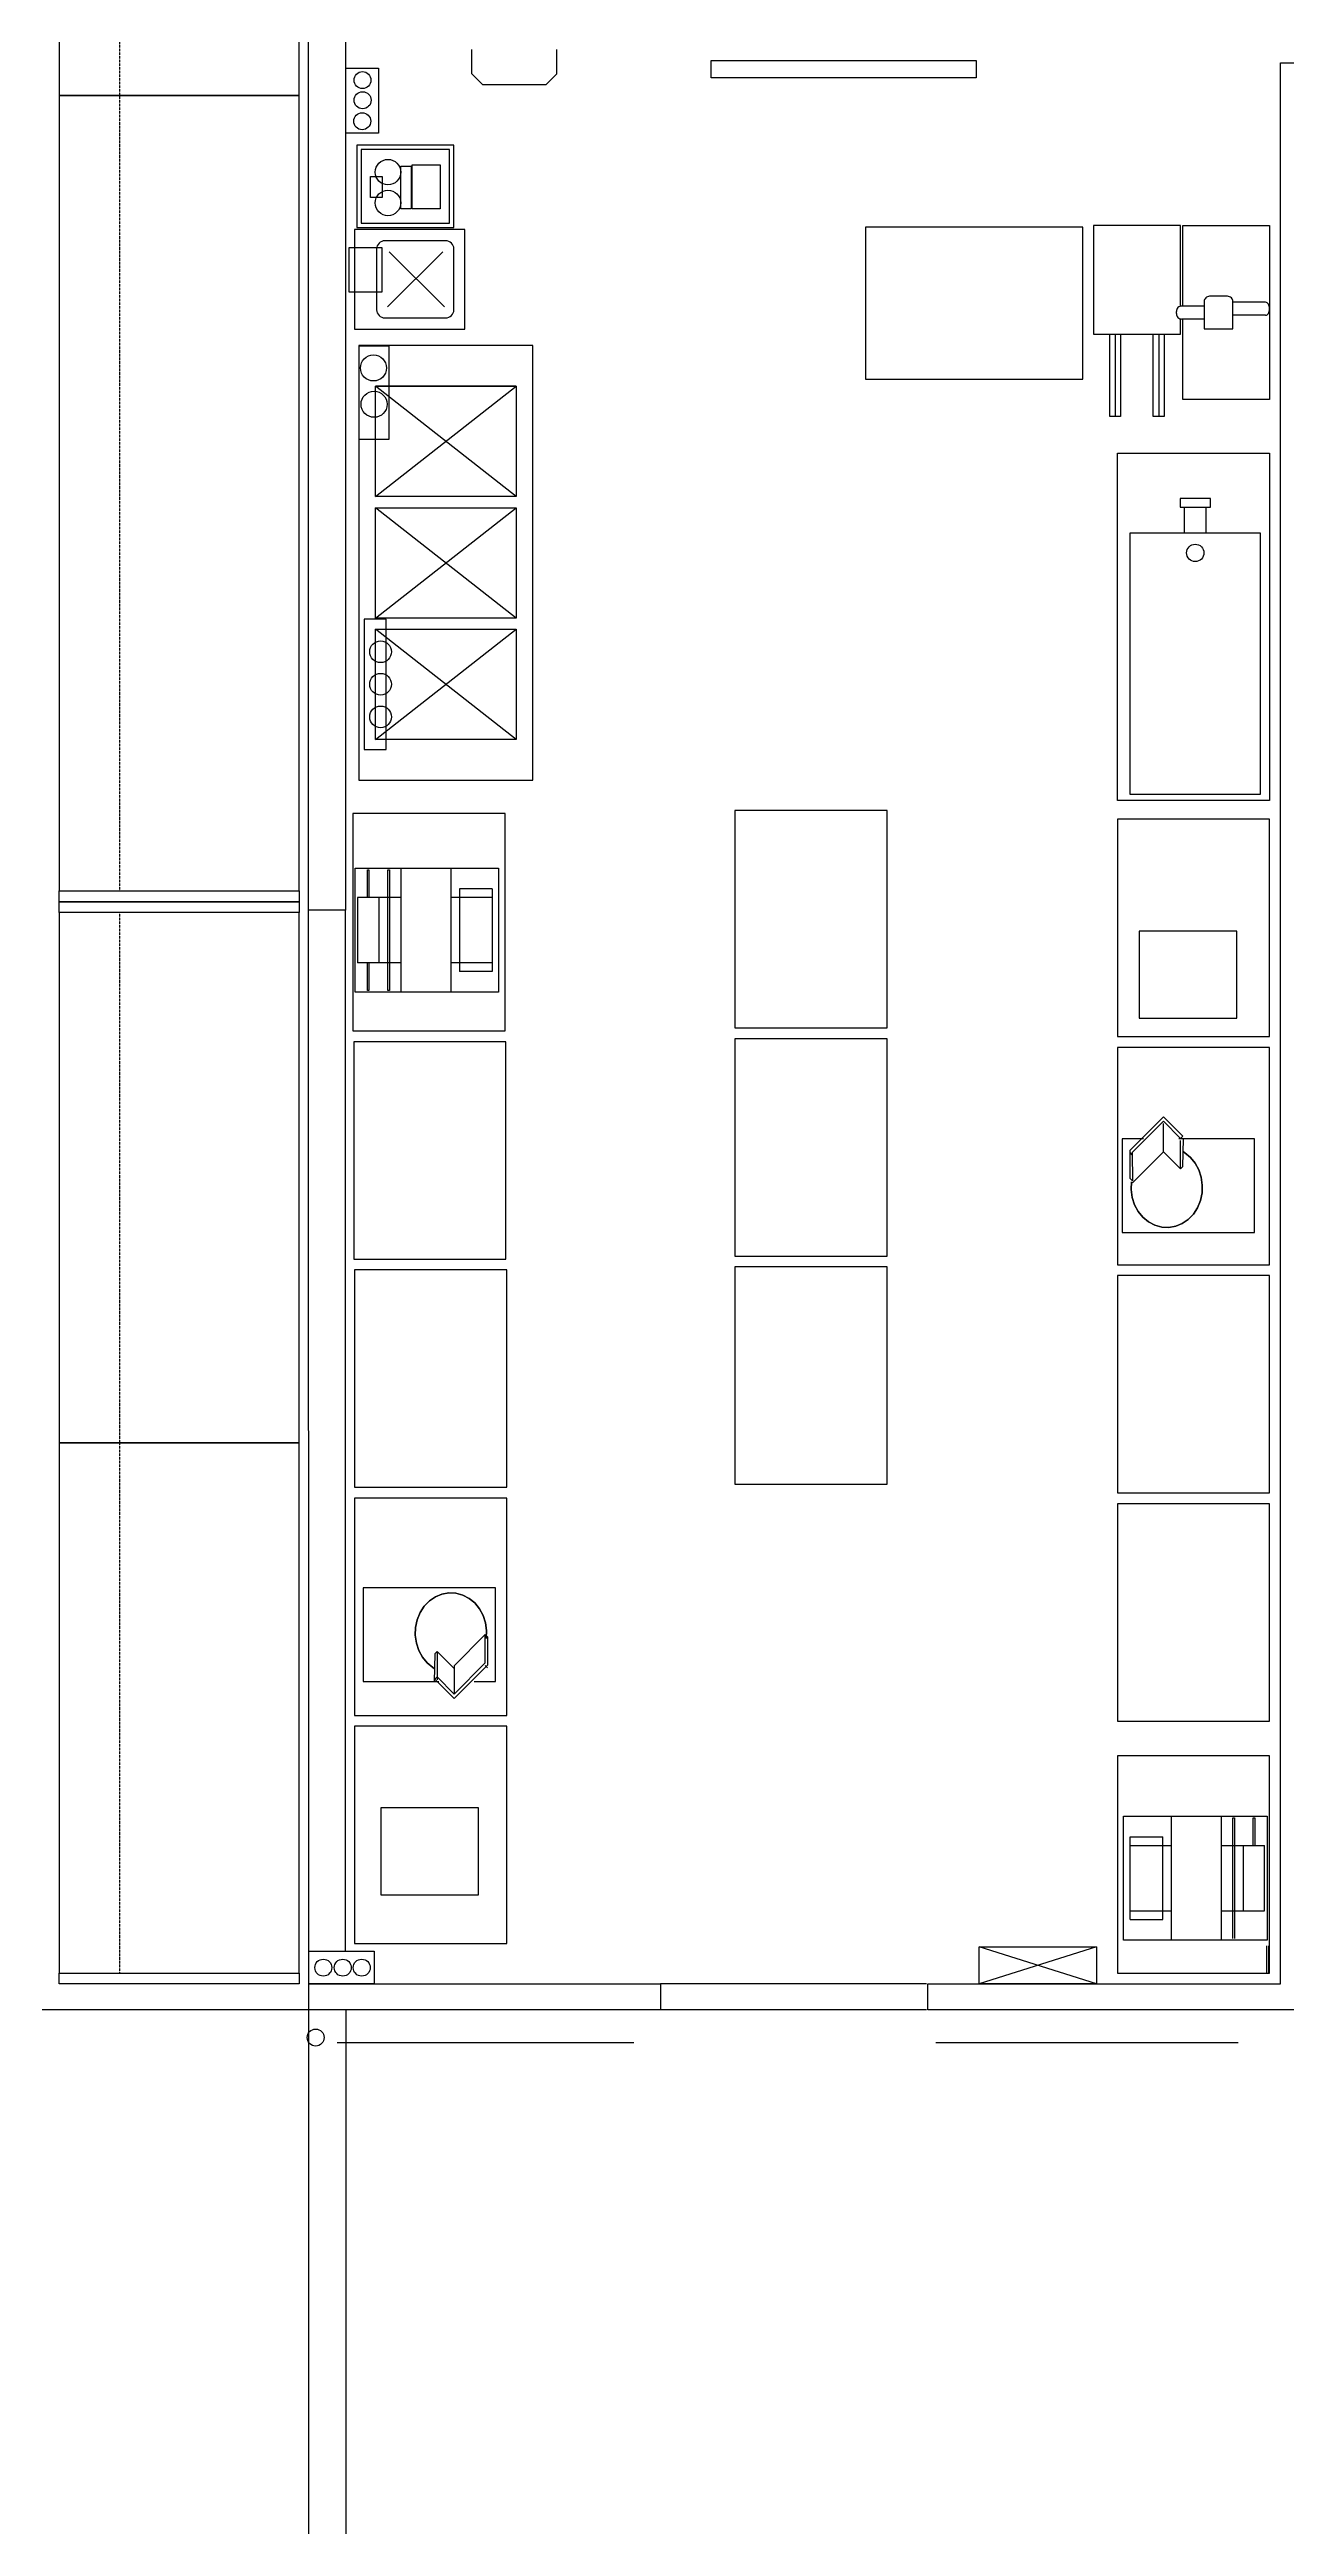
# Model space of a CAD drawing. Header units: millimetres. Extents: x -155 to 94595, y -3153 to 63413.
# Drawn here: x 71902 to 77592, y 22660 to 34059 of the extents above; entities that cross this region are included whole.
import ezdxf

# ---------------------------------------------------------------- set-up
doc = ezdxf.new("R2010")
doc.units = ezdxf.units.MM
doc.linetypes.add('TRATTEGGIATA2', pattern=[0.375, 0.25, -0.125])
for name, color, linetype in [('4', 251, 'Continuous'), ('5', 1, 'TRATTEGGIATA2'), ('6', 253, 'Continuous'), ('door', 252, 'Continuous'), ('int', 185, 'Continuous'), ('section', 2, 'Continuous'), ('wall', 5, 'Continuous')]:
    doc.layers.add(name, color=color, linetype=linetype)
doc.styles.add('REFERENCIA CAMPECHE$0$LETRITAS', font='ROMAN1.shx', dxfattribs={"width": 1.2, "height": 0.225})
doc.dimstyles.new('arch', dxfattribs={"dimtxt": 0.18, "dimasz": 0.18, "dimexe": 0.18, "dimexo": 0.0625, "dimgap": 0.09, "dimtad": 0, "dimtih": 1, "dimtoh": 1, "dimdec": 4, "dimzin": 0, "dimdsep": 46, "dimtxsty": 'Standard', "dimblk": 'OBLIQUE', "dimcen": 0.09, "dimclrt": 256, "dimadec": 0, "dimazin": 0, "dimtfac": 1, "dimtdec": 4, "dimtofl": 0, "dimtmove": 0, "dimatfit": 3, "dimldrblk": 'OBLIQUE', "dimfxl": 1, "dimtolj": 1, "dimtzin": 0, "dimarcsym": 0})

# ---------------------------------------------------------------- blocks, each defined once
blk = doc.blocks.new('_Oblique')
at = {"color": 0, "linetype": 'ByBlock', "lineweight": -2}
blk.add_line((-0.5, -0.5), (0.5, 0.5), dxfattribs=at)
blk = doc.blocks.new('*D355')
at = {"layer": '6', "color": 0, "lineweight": -2}
for p, q in [((73094, 25037), (71477, 25037)), ((71477, 22037), (71477, 25037)), ((73094, 22037), (71477, 22037))]:
    blk.add_line(p, q, dxfattribs=at)
at = {"layer": 'Defpoints', "color": 0}
for p in [(71477, 25037), (73095, 25037), (73095, 22037)]:
    blk.add_point(p, dxfattribs=at)
at = {"layer": '6', "color": 0, "lineweight": -2, "xscale": 0.36, "yscale": 0.36, "zscale": 0.36}
for p, rotation in [((71477, 25037), 90), ((71477, 22037), 270)]:
    blk.add_blockref('_Oblique', p, dxfattribs=dict(at, rotation=rotation))
at = {"layer": '6', "insert": (71477, 23537), "char_height": 0.225, "attachment_point": 5, "rotation": 90, "style": 'REFERENCIA CAMPECHE$0$LETRITAS'}
blk.add_mtext('\\A1;3000.00', dxfattribs=at)

msp = doc.modelspace()

# ---------------------------------------------------------------- linework, layer by layer
at = {"layer": '4'}
for points in [[(75937.181, 25156.989), (74712.462, 25156.989)], [(75937.181, 25036.984), (74712.495, 25036.979)]]:
    msp.add_lwpolyline(points, dxfattribs=at)
msp.add_circle((73126.274, 24910.025), 39.068, dxfattribs=at)
at = {"layer": '5'}
for p, q in [((72225.006, 33846.989), (72225.006, 37506.989)), ((72225.006, 30186.989), (72225.006, 33846.989)), ((72225.006, 27646.989), (72225.006, 30086.989)), ((72225.006, 25206.989), (72225.006, 27646.989))]:
    msp.add_line(p, q, dxfattribs=at)
at = {"layer": 'door'}
msp.add_lwpolyline([(74945.111, 34008.852), (76165.111, 34008.852), (76165.111, 33928.852), (74945.111, 33928.852)], close=True, dxfattribs=at)
at = {"layer": 'int'}
for p, q in [((71946.106, 37506.989), (71946.106, 33846.989)), ((73051.006, 33846.989), (73051.006, 37506.989)), ((71946.106, 33846.989), (73051.006, 33846.989)), ((71946.106, 33846.989), (71946.106, 30186.989)), ((73051.006, 33846.989), (71946.106, 33846.989)), ((73051.006, 30186.989), (73051.006, 33846.989)), ((73761.838, 33618.331), (73315.263, 33618.324)), ((73315.263, 33618.324), (73315.27, 33239.93)), ((73741.838, 33598.331), (73335.264, 33598.324)), ((73335.264, 33598.324), (73335.269, 33259.93)), ((73517.58, 33522.391), (73565.484, 33522.392)), ((73517.583, 33325.195), (73517.58, 33522.391)), ((73565.484, 33522.392), (73565.487, 33325.196)), ((73570.821, 33325.211), (73570.821, 33527.729)), ((73570.821, 33527.729), (73698.602, 33527.729)), ((73698.602, 33527.729), (73698.602, 33325.211)), ((73741.844, 33259.937), (73741.838, 33598.331)), ((73761.844, 33239.937), (73761.838, 33618.331)), ((73379.155, 33474.419), (73432.396, 33474.42)), ((73379.156, 33378.483), (73379.155, 33474.419)), ((73432.396, 33474.42), (73432.397, 33378.484)), ((73432.397, 33378.484), (73379.156, 33378.483)), ((73565.487, 33325.196), (73517.583, 33325.195)), ((73698.602, 33325.211), (73570.821, 33325.211)), ((73305.141, 33229.943), (73305.141, 32772.743)), ((73813.141, 33229.943), (73305.141, 33229.943)), ((73315.27, 33239.93), (73761.844, 33239.937)), ((73335.269, 33259.93), (73741.844, 33259.937)), ((73724.241, 33179.143), (73444.841, 33179.143)), ((73813.141, 32772.743), (73813.141, 33229.943)), ((76655.125, 33241.35), (75655.131, 33241.342)), ((75655.131, 33241.342), (75655.131, 32541.345)), ((76655.131, 32541.353), (76655.125, 33241.35)), ((76704.623, 33248.415), (76704.619, 32748.415)), ((77104.621, 33248.412), (76704.623, 33248.415)), ((77104.618, 32878.413), (77104.621, 33248.412)), ((77115.058, 32878.413), (77115.061, 33248.412)), ((77115.061, 33248.412), (77515.059, 33248.408)), ((77515.059, 33248.408), (77515.053, 32448.409)), ((73280.373, 32942.097), (73280.373, 33147.119)), ((73280.373, 33147.119), (73430.607, 33147.119)), ((73406.741, 33141.043), (73406.741, 32861.643)), ((73430.607, 33147.119), (73430.607, 32942.097)), ((73457.541, 32874.343), (73711.541, 33128.343)), ((73718.629, 32874.343), (73464.629, 33128.343)), ((73762.341, 32861.643), (73762.341, 33141.043)), ((73430.607, 32942.097), (73280.373, 32942.097)), ((77085.848, 32853.417), (77085.847, 32843.415)), ((77213.584, 32878.412), (77110.867, 32878.413)), ((77213.584, 32898.412), (77213.583, 32773.414)), ((77321.23, 32923.413), (77238.578, 32923.413)), ((77346.222, 32773.413), (77346.223, 32898.411)), ((77496.718, 32835.91), (77346.223, 32835.912)), ((77496.718, 32895.905), (77346.224, 32895.906)), ((77500.3, 32895.326), (77496.718, 32895.902)), ((77496.718, 32835.842), (77500.299, 32836.418)), ((77500.299, 32836.418), (77503.728, 32838.128)), ((77503.729, 32893.619), (77500.3, 32895.326)), ((77503.728, 32838.128), (77506.903, 32840.901)), ((77506.904, 32890.843), (77503.729, 32893.619)), ((77506.903, 32840.901), (77509.697, 32844.638)), ((77509.698, 32887.109), (77506.904, 32890.843)), ((77509.697, 32844.638), (77511.958, 32849.189)), ((77511.958, 32882.557), (77509.698, 32887.109)), ((77513.66, 32877.365), (77511.958, 32882.557)), ((77511.958, 32849.189), (77513.66, 32854.381)), ((77514.701, 32871.732), (77513.66, 32877.365)), ((77513.66, 32854.381), (77514.701, 32860.015)), ((77515.057, 32865.872), (77514.701, 32871.732)), ((77514.701, 32860.015), (77515.057, 32865.872)), ((73305.141, 32772.743), (73813.141, 32772.743)), ((73444.841, 32823.543), (73724.241, 32823.543)), ((76704.619, 32748.415), (77104.617, 32748.411)), ((76779.622, 32370.602), (76779.625, 32748.414)), ((76804.618, 32748.414), (76804.615, 32370.602)), ((76829.612, 32748.414), (76829.609, 32370.602)), ((76979.621, 32370.601), (76979.624, 32748.412)), ((77004.618, 32748.412), (77004.614, 32370.6)), ((77029.611, 32748.412), (77029.608, 32370.6)), ((77104.617, 32748.411), (77104.618, 32818.419)), ((77213.584, 32818.418), (77110.866, 32818.419)), ((77115.054, 32448.412), (77115.057, 32818.772)), ((77213.583, 32773.414), (77346.222, 32773.413)), ((73465.048, 32694.07), (73325.048, 32694.07)), ((73325.048, 32694.07), (73325.048, 32266.467)), ((73465.048, 32266.467), (73465.048, 32694.07)), ((74048.846, 32509.342), (73401.246, 32509.342)), ((73401.246, 32001.342), (74048.846, 32509.342)), ((73401.246, 32001.342), (74048.846, 32509.342)), ((74048.846, 32001.342), (73401.246, 32509.342)), ((75655.131, 32541.345), (76655.131, 32541.353)), ((77515.053, 32448.409), (77115.054, 32448.412)), ((73325.048, 32266.467), (73465.048, 32266.467)), ((76829.609, 32370.602), (76779.622, 32370.602)), ((77029.608, 32370.6), (76979.621, 32370.601)), ((76815.083, 30602.571), (76815.085, 32201.247)), ((76815.085, 32201.247), (77515.065, 32201.253)), ((77515.065, 32201.253), (77515.081, 30602.565)), ((74048.846, 31442.542), (73401.246, 31950.542)), ((73401.246, 31442.542), (74048.846, 31950.542)), ((77242.785, 31992.534), (77102.788, 31992.533)), ((77102.788, 31992.533), (77102.788, 31952.528)), ((77102.788, 31952.528), (77242.785, 31952.529)), ((77122.787, 31832.539), (77122.786, 31952.528)), ((77222.789, 31832.54), (77222.788, 31952.529)), ((77242.785, 31952.529), (77242.785, 31992.534)), ((76872.591, 31832.537), (76872.58, 30632.541)), ((77472.591, 31832.532), (76872.591, 31832.537)), ((77472.581, 30632.536), (77472.591, 31832.532)), ((73450.047, 31437.742), (73350.047, 31437.742)), ((73350.047, 31437.742), (73350.047, 30837.742)), ((73401.246, 30883.742), (74048.846, 31391.742)), ((74048.846, 30883.742), (73401.246, 31391.742)), ((73450.047, 30837.742), (73450.047, 31437.742)), ((73350.047, 30837.742), (73450.047, 30837.742)), ((75054.997, 30556.572), (75055.005, 29556.572)), ((75754.994, 30556.572), (75054.997, 30556.572)), ((75755.002, 29556.578), (75754.994, 30556.572)), ((77515.081, 30602.565), (76815.083, 30602.571)), ((76872.58, 30632.541), (77472.581, 30632.536)), ((73297.662, 30542.375), (73297.67, 29542.375)), ((73997.66, 30542.375), (73297.662, 30542.375)), ((73997.667, 29542.381), (73997.66, 30542.375)), ((76815.083, 30516.556), (76815.091, 29516.556)), ((77515.081, 30516.556), (76815.083, 30516.556)), ((77515.088, 29516.562), (77515.081, 30516.556)), ((73307.813, 29721.209), (73307.813, 30291.261)), ((73307.813, 30291.261), (73967.897, 30291.261)), ((73364.072, 30283.768), (73371.575, 30283.768)), ((73364.072, 30156.235), (73364.072, 30283.768)), ((73371.575, 30283.768), (73371.575, 30156.235)), ((73457.833, 29728.702), (73457.833, 30283.768)), ((73457.833, 30283.768), (73465.336, 30283.768)), ((73465.336, 30283.768), (73465.336, 29728.702)), ((73517.896, 30291.261), (73517.896, 29721.209)), ((73747.898, 30291.261), (73747.898, 29721.209)), ((73967.897, 30291.261), (73967.897, 29721.209)), ((71946.106, 30186.989), (73051.006, 30186.989)), ((73095.087, 25307.002), (73093.232, 30098.557)), ((73263.756, 25306.995), (73263.756, 30098.557)), ((73318.771, 30156.235), (73318.771, 29856.236)), ((73517.891, 30156.235), (73318.771, 30156.235)), ((73416.873, 30156.235), (73416.873, 29856.236)), ((73787.896, 30156.235), (73747.898, 30156.235)), ((73787.896, 30196.24), (73787.896, 29816.231)), ((73937.895, 30196.24), (73787.896, 30196.24)), ((73937.895, 30156.235), (73787.896, 30156.235)), ((73937.895, 30196.24), (73937.895, 29816.231)), ((71946.106, 30086.989), (71946.106, 27646.989)), ((73051.006, 30086.989), (71946.106, 30086.989)), ((73051.006, 27646.989), (73051.006, 30086.989)), ((77364.697, 30001.018), (76914.697, 30001.018)), ((76914.697, 30001.018), (76914.697, 29601.018)), ((77364.697, 29601.018), (77364.697, 30001.018)), ((73517.891, 29856.236), (73318.771, 29856.236)), ((73364.072, 29728.702), (73364.072, 29856.236)), ((73371.575, 29856.236), (73371.575, 29728.702)), ((73787.901, 29856.236), (73747.898, 29856.236)), ((73937.895, 29856.236), (73787.896, 29856.236)), ((73937.895, 29816.231), (73787.896, 29816.231)), ((73967.897, 29721.209), (73307.813, 29721.209)), ((73371.575, 29728.702), (73364.072, 29728.702)), ((73465.336, 29728.702), (73457.833, 29728.702)), ((73297.67, 29542.375), (73997.667, 29542.381)), ((75055.005, 29556.572), (75755.002, 29556.578)), ((76914.697, 29601.018), (77364.697, 29601.018)), ((73301.286, 29492.381), (73301.294, 28492.381)), ((74001.284, 29492.381), (73301.286, 29492.381)), ((74001.291, 28492.387), (74001.284, 29492.381)), ((75054.994, 29506.572), (75055.002, 28506.572)), ((75754.992, 29506.572), (75054.994, 29506.572)), ((75754.999, 28506.578), (75754.992, 29506.572)), ((76815.083, 29466.556), (76815.091, 28466.556)), ((77515.081, 29466.556), (76815.083, 29466.556)), ((76815.091, 29516.556), (77515.088, 29516.562)), ((77515.088, 28466.562), (77515.081, 29466.556)), ((76872.746, 28993.603), (77026.593, 29147.742)), ((77026.613, 29126.513), (76883.37, 28982.999)), ((77026.593, 29147.742), (77115.707, 29058.796)), ((77105.103, 29048.172), (77026.613, 29126.513)), ((77026.736, 28986.587), (77026.613, 29116.513)), ((76934.758, 29045.734), (76836.137, 29045.622)), ((76836.137, 29045.622), (76836.563, 28614.697)), ((76872.868, 28863.641), (76872.746, 28993.603)), ((76883.37, 28972.999), (76872.746, 28983.603)), ((76883.37, 28982.999), (76883.475, 28853.055)), ((76883.475, 28843.055), (77026.736, 28986.587)), ((77026.736, 28986.587), (77105.244, 28908.227)), ((77444.926, 29046.198), (77097.39, 29045.869)), ((77115.707, 29058.796), (77105.103, 29048.172)), ((77105.244, 28908.227), (77105.103, 29038.172)), ((77115.83, 28918.834), (77118.62, 29045.889)), ((77124.733, 28981.902), (77118.784, 28985.65)), ((77118.784, 28985.65), (77124.733, 28981.902)), ((77150.724, 28960.589), (77124.733, 28981.902)), ((77124.733, 28981.902), (77150.724, 28960.589)), ((77172.553, 28933.957), (77150.724, 28960.589)), ((77150.724, 28960.589), (77172.553, 28933.957)), ((77445.315, 28615.272), (77444.926, 29046.198)), ((76883.475, 28853.055), (76872.868, 28863.641)), ((76877.667, 28812.067), (76878.962, 28848.241)), ((76878.962, 28848.241), (76877.667, 28812.067)), ((77105.244, 28908.227), (77115.83, 28918.834)), ((77189.339, 28903.063), (77172.553, 28933.957)), ((77172.553, 28933.957), (77189.339, 28903.063)), ((77200.435, 28869.092), (77189.339, 28903.063)), ((77189.339, 28903.063), (77200.435, 28869.092)), ((77205.444, 28833.337), (77200.435, 28869.092)), ((77200.435, 28869.092), (77205.444, 28833.337)), ((76877.667, 28812.067), (76882.658, 28776.295)), ((76882.658, 28776.295), (76877.667, 28812.067)), ((76882.658, 28776.295), (76893.772, 28742.306)), ((76893.772, 28742.306), (76882.658, 28776.295)), ((76893.772, 28742.306), (76910.558, 28711.412)), ((76910.558, 28711.412), (76893.772, 28742.306)), ((77164.153, 28699.852), (77183.092, 28729.109)), ((77183.092, 28729.109), (77164.153, 28699.852)), ((77183.092, 28729.109), (77196.603, 28761.954)), ((77196.603, 28761.954), (77183.092, 28729.109)), ((77196.603, 28761.954), (77204.149, 28797.163)), ((77204.149, 28797.163), (77196.603, 28761.954)), ((77205.444, 28833.337), (77204.149, 28797.163)), ((77204.149, 28797.163), (77205.444, 28833.337)), ((76836.563, 28614.697), (77445.315, 28615.272)), ((76910.558, 28711.412), (76932.369, 28684.797)), ((76932.369, 28684.797), (76910.558, 28711.412)), ((76958.396, 28663.485), (76932.369, 28684.797)), ((76932.369, 28684.797), (76958.396, 28663.485)), ((76987.615, 28648.282), (76958.396, 28663.485)), ((76958.396, 28663.485), (76987.615, 28648.282)), ((76987.615, 28648.282), (77018.892, 28639.78)), ((77018.892, 28639.78), (76987.615, 28648.282)), ((77018.892, 28639.78), (77051.06, 28638.32)), ((77051.06, 28638.32), (77018.892, 28639.78)), ((77082.827, 28643.936), (77051.06, 28638.32)), ((77051.06, 28638.32), (77082.827, 28643.936)), ((77113.043, 28656.411), (77082.827, 28643.936)), ((77082.827, 28643.936), (77113.043, 28656.411)), ((77113.043, 28656.411), (77140.505, 28675.295)), ((77140.505, 28675.295), (77113.043, 28656.411)), ((77140.505, 28675.295), (77164.153, 28699.852)), ((77164.153, 28699.852), (77140.505, 28675.295)), ((75055.002, 28506.572), (75754.999, 28506.578)), ((73301.294, 28492.381), (74001.291, 28492.387)), ((73305.142, 28442.387), (73305.15, 27442.387)), ((74005.139, 28442.387), (73305.142, 28442.387)), ((74005.147, 27442.393), (74005.139, 28442.387)), ((75055.001, 28456.572), (75055.009, 27456.572)), ((75754.998, 28456.572), (75055.001, 28456.572)), ((75755.006, 27456.578), (75754.998, 28456.572)), ((76815.083, 28416.555), (76815.091, 27416.555)), ((77515.081, 28416.555), (76815.083, 28416.555)), ((76815.091, 28466.556), (77515.088, 28466.562)), ((77515.088, 27416.561), (77515.081, 28416.555)), ((71946.106, 27646.989), (71946.106, 25206.989)), ((73051.006, 27646.989), (71946.106, 27646.989)), ((71946.106, 27646.989), (73051.006, 27646.989)), ((73051.006, 25206.989), (73051.006, 27646.989)), ((73305.149, 27392.393), (73305.157, 26392.393)), ((74005.147, 27392.393), (73305.149, 27392.393)), ((73305.15, 27442.387), (74005.147, 27442.393)), ((74005.154, 26392.399), (74005.147, 27392.393)), ((75055.009, 27456.572), (75755.006, 27456.578)), ((76815.091, 27416.555), (77515.088, 27416.561)), ((76815.092, 27366.549), (76815.1, 26366.549)), ((77515.09, 27366.549), (76815.092, 27366.549)), ((77515.097, 26366.555), (77515.09, 27366.549)), ((73953.666, 26980.046), (73344.913, 26979.471)), ((73344.913, 26979.471), (73345.303, 26548.545)), ((73649.724, 26919.447), (73626.075, 26894.891)), ((73626.075, 26894.891), (73649.724, 26919.447)), ((73677.185, 26938.332), (73649.724, 26919.447)), ((73649.724, 26919.447), (73677.185, 26938.332)), ((73677.185, 26938.332), (73707.401, 26950.807)), ((73707.401, 26950.807), (73677.185, 26938.332)), ((73707.401, 26950.807), (73739.168, 26956.423)), ((73739.168, 26956.423), (73707.401, 26950.807)), ((73771.337, 26954.962), (73739.168, 26956.423)), ((73739.168, 26956.423), (73771.337, 26954.962)), ((73802.614, 26946.461), (73771.337, 26954.962)), ((73771.337, 26954.962), (73802.614, 26946.461)), ((73802.614, 26946.461), (73831.832, 26931.258)), ((73831.832, 26931.258), (73802.614, 26946.461)), ((73831.832, 26931.258), (73857.859, 26909.945)), ((73857.859, 26909.945), (73831.832, 26931.258)), ((73879.67, 26883.331), (73857.859, 26909.945)), ((73857.859, 26909.945), (73879.67, 26883.331)), ((73954.091, 26549.12), (73953.666, 26980.046)), ((73584.784, 26761.406), (73586.079, 26797.579)), ((73586.079, 26797.579), (73584.784, 26761.406)), ((73593.625, 26832.789), (73586.079, 26797.579)), ((73586.079, 26797.579), (73593.625, 26832.789)), ((73607.136, 26865.633), (73593.625, 26832.789)), ((73593.625, 26832.789), (73607.136, 26865.633)), ((73626.075, 26894.891), (73607.136, 26865.633)), ((73607.136, 26865.633), (73626.075, 26894.891)), ((73896.456, 26852.436), (73879.67, 26883.331)), ((73879.67, 26883.331), (73896.456, 26852.436)), ((73907.57, 26818.448), (73896.456, 26852.436)), ((73896.456, 26852.436), (73907.57, 26818.448)), ((73912.561, 26782.675), (73907.57, 26818.448)), ((73907.57, 26818.448), (73912.561, 26782.675)), ((73584.784, 26761.406), (73589.793, 26725.651)), ((73589.793, 26725.651), (73584.784, 26761.406)), ((73589.793, 26725.651), (73600.889, 26691.68)), ((73600.889, 26691.68), (73589.793, 26725.651)), ((73600.889, 26691.68), (73617.675, 26660.786)), ((73617.675, 26660.786), (73600.889, 26691.68)), ((73674.398, 26675.908), (73671.609, 26548.853)), ((73684.985, 26686.515), (73674.398, 26675.908)), ((73763.492, 26608.156), (73684.985, 26686.515)), ((73684.985, 26686.515), (73685.126, 26556.571)), ((73906.753, 26764.493), (73763.492, 26620.961)), ((73906.858, 26634.549), (73906.753, 26764.493)), ((73906.753, 26764.493), (73917.36, 26753.907)), ((73912.561, 26782.675), (73911.266, 26746.502)), ((73911.266, 26746.502), (73912.561, 26782.675)), ((73917.36, 26753.907), (73917.483, 26623.945)), ((73617.675, 26660.786), (73639.504, 26634.153)), ((73639.504, 26634.153), (73617.675, 26660.786)), ((73639.504, 26634.153), (73665.495, 26612.841)), ((73665.495, 26612.841), (73639.504, 26634.153)), ((73665.495, 26612.841), (73671.444, 26609.093)), ((73671.444, 26609.093), (73665.495, 26612.841)), ((73674.521, 26558.752), (73685.126, 26569.377)), ((73685.126, 26569.377), (73763.615, 26491.035)), ((73763.492, 26620.961), (73763.615, 26491.035)), ((73763.615, 26491.035), (73906.858, 26634.549)), ((73917.483, 26623.945), (73763.635, 26469.806)), ((73906.858, 26621.744), (73917.483, 26611.139)), ((73345.303, 26548.545), (73692.838, 26548.873)), ((73763.635, 26469.806), (73674.521, 26558.752)), ((73855.47, 26549.009), (73954.091, 26549.12)), ((73305.157, 26392.393), (74005.154, 26392.399)), ((73305.157, 26342.399), (73305.165, 25342.399)), ((74005.154, 26342.399), (73305.157, 26342.399)), ((74005.162, 25342.405), (74005.154, 26342.399)), ((76815.1, 26366.549), (77515.097, 26366.555)), ((76815.099, 26206.989), (76815.107, 25206.989)), ((77515.096, 26206.989), (76815.099, 26206.989)), ((77515.104, 25206.995), (77515.096, 26206.989)), ((73875.539, 25966.737), (73425.539, 25966.737)), ((73425.539, 25966.737), (73425.539, 25566.737)), ((73875.539, 25566.737), (73875.539, 25966.737)), ((76843.101, 25358.099), (76843.101, 25928.151)), ((76843.101, 25928.151), (77503.185, 25928.151)), ((77063.1, 25358.099), (77063.1, 25928.151)), ((77293.102, 25358.099), (77293.102, 25928.151)), ((77345.662, 25365.592), (77345.662, 25920.658)), ((77345.662, 25920.658), (77353.165, 25920.658)), ((77353.165, 25920.658), (77353.165, 25365.592)), ((77439.423, 25793.124), (77439.423, 25920.658)), ((77439.423, 25920.658), (77446.926, 25920.658)), ((77446.926, 25920.658), (77446.926, 25793.124)), ((77503.185, 25928.151), (77503.185, 25358.099)), ((76873.103, 25833.129), (77023.102, 25833.129)), ((76873.103, 25453.12), (76873.103, 25833.129)), ((76873.103, 25793.124), (77023.102, 25793.124)), ((77023.097, 25793.124), (77063.1, 25793.124)), ((77023.102, 25453.12), (77023.102, 25833.129)), ((77293.107, 25793.124), (77492.227, 25793.124)), ((77394.125, 25493.125), (77394.125, 25793.124)), ((77492.227, 25493.125), (77492.227, 25793.124)), ((73425.539, 25566.737), (73875.539, 25566.737)), ((76873.103, 25493.125), (77023.102, 25493.125)), ((76873.103, 25453.12), (77023.102, 25453.12)), ((77023.102, 25493.125), (77063.1, 25493.125)), ((77293.107, 25493.125), (77492.227, 25493.125)), ((73305.165, 25342.399), (74005.162, 25342.405)), ((76718.083, 25156.988), (76178.083, 25326.988)), ((76718.083, 25326.988), (76178.083, 25156.988)), ((76718.083, 25326.988), (76178.083, 25156.988)), ((76718.083, 25156.988), (76178.083, 25326.988)), ((77503.185, 25358.099), (76843.101, 25358.099)), ((77501.839, 25204.689), (77501.839, 25332.222)), ((77509.342, 25332.222), (77509.342, 25204.689)), ((71946.106, 25206.989), (73051.006, 25206.989)), ((76815.107, 25206.989), (77515.104, 25206.995)), ((77415.581, 25204.689), (77408.078, 25204.689)), ((77509.342, 25204.689), (77501.839, 25204.689)), ((73095.093, 22036.969), (73095.093, 25036.989)), ((73264.844, 25036.989), (73265.071, 22036.988))]:
    msp.add_line(p, q, dxfattribs=at)
for points in [[(73325.046, 30696.542), (74125.046, 30696.542), (74125.046, 32696.542), (73325.046, 32696.542)], [(74048.846, 32001.342), (73401.246, 32001.342), (73401.246, 32509.342), (74048.846, 32509.342)], [(74048.846, 31442.542), (73401.246, 31442.542), (73401.246, 31950.542), (74048.846, 31950.542)], [(74048.846, 30883.742), (73401.246, 30883.742), (73401.246, 31391.742), (74048.846, 31391.742)], [(76718.083, 25156.988), (76178.083, 25156.988), (76178.083, 25326.988), (76718.083, 25326.988)], [(76718.083, 25156.988), (76178.083, 25156.988), (76178.083, 25326.988), (76718.083, 25326.988)]]:
    msp.add_lwpolyline(points, close=True, dxfattribs=at)
for centre, radius in [((73459.015, 33494.708), 58.629), ((73459.018, 33352.848), 58.629), ((73392.189, 32593.481, 0), 60), ((73395.048, 32426.389, 0), 60), ((77172.787, 31742.522), 40), ((73425.046, 31287.742), 50), ((73425.046, 31137.742), 50), ((73425.046, 30987.742), 50)]:
    msp.add_circle(centre, radius, dxfattribs=at)
for centre, radius, start, end in [((73444.841, 33141.043), 38.1, 90, 180), ((73724.241, 33141.043), 38.1, 0, 90), ((73444.841, 32861.643), 38.1, 180, 270), ((73724.241, 32861.643), 38.1, 270, 0), ((77110.866, 32853.417), 25, 89.999515, 179.999615), ((77110.866, 32843.415), 25, 179.999515, 269.999615), ((77238.576, 32898.422), 24.991, 89.994188, 180.0218564), ((77321.23, 32898.42), 24.993, 359.979764, 89.9996075)]:
    msp.add_arc(centre, radius, start, end, dxfattribs=at)
at = {"layer": 'section'}
for points in [[(71946.106, 30186.989), (73051.006, 30186.989), (73051.006, 30136.989), (71946.106, 30136.989)], [(71946.106, 30136.989), (73051.006, 30136.989), (73051.006, 30086.989), (71946.106, 30086.989)], [(71946.106, 25206.989), (73051.006, 25206.989), (73051.006, 25156.989), (71946.106, 25156.989)]]:
    msp.add_lwpolyline(points, close=True, dxfattribs=at)
for centre in [(73341.736, 33917.993), (73342.344, 33825.383), (73340.358, 33728.724), (73161.542, 25231.728), (73250.729, 25231.73), (73338.113, 25231.728)]:
    msp.add_circle(centre, 39.068, dxfattribs=at)
at = {"layer": 'wall'}
for p, q in [((73845.392, 33946.332), (73845.392, 34058.852)), ((74235.111, 33946.332), (74235.111, 34058.852)), ((73845.392, 33946.332), (73895.392, 33896.342)), ((74185.111, 33896.342), (73895.392, 33896.342)), ((74235.111, 33946.332), (74185.111, 33896.342)), ((73225.373, 24887.137), (74589.342, 24887.012)), ((75979.664, 24887.002), (77370.919, 24886.957))]:
    msp.add_line(p, q, dxfattribs=at)
for points in [[(73263.756, 30098.557), (73093.232, 30098.557), (73093.232, 44976.989), (73265.005, 44976.989), (73265.097, 43006.989), (75895.097, 43006.989), (75895.097, 48397.894), (80229.478, 48397.894), (80229.478, 49397.989), (80399.478, 49397.989), (80400.836, 48397.894), (85765.097, 48397.894), (85765.097, 44756.989), (85595.097, 44756.989), (85594.187, 48227.894), (76065.097, 48227.894), (76065.097, 42956.989), (85765.097, 42956.989), (85765.097, 42836.989), (74037.114, 42836.989), (73263.756, 42836.989)], [(73415.11, 33973.679), (73415.11, 33673.679), (73265.097, 33673.681), (73265.11, 33973.679)], [(77684.861, 33996.982), (77684.861, 25037), (75942.462, 25036.991), (75942.462, 25157), (77564.861, 25157), (77564.861, 33996.982)], [(73395.093, 25156.989), (73095.093, 25156.989), (73095.095, 25307.002), (73395.093, 25306.989)], [(74712.462, 25037.025), (73095.093, 25036.989), (73095.093, 25156.989), (74712.462, 25157.025)]]:
    msp.add_lwpolyline(points, close=True, dxfattribs=at)

# ---------------------------------------------------------------- dimensions: what is measured, and where the dimension line sits
at = {"layer": '6'}
dim = msp.add_linear_dim(base=(71477.168, 25036.989), p1=(73094.856, 22036.992), p2=(73094.856, 25036.989), angle=90, dimstyle='arch', override={"dimtxt": 0.225, "dimasz": 0.36, "dimexe": 0.09, "dimexo": 0.495, "dimgap": 0.036, "dimtih": 0, "dimtoh": 0, "dimdec": 2, "dimtxsty": 'REFERENCIA CAMPECHE$0$LETRITAS', "dimcen": 0.15, "dimadec": 2, "dimtdec": 2, "dimtix": 1, "dimtofl": 1, "dimtvp": 1.11}, dxfattribs=at)
dim.commit()
dim.dimension.update_dxf_attribs({"geometry": '*D355', "text_midpoint": (71476.918, 23536.991)})

doc.saveas('drawing.dxf')
